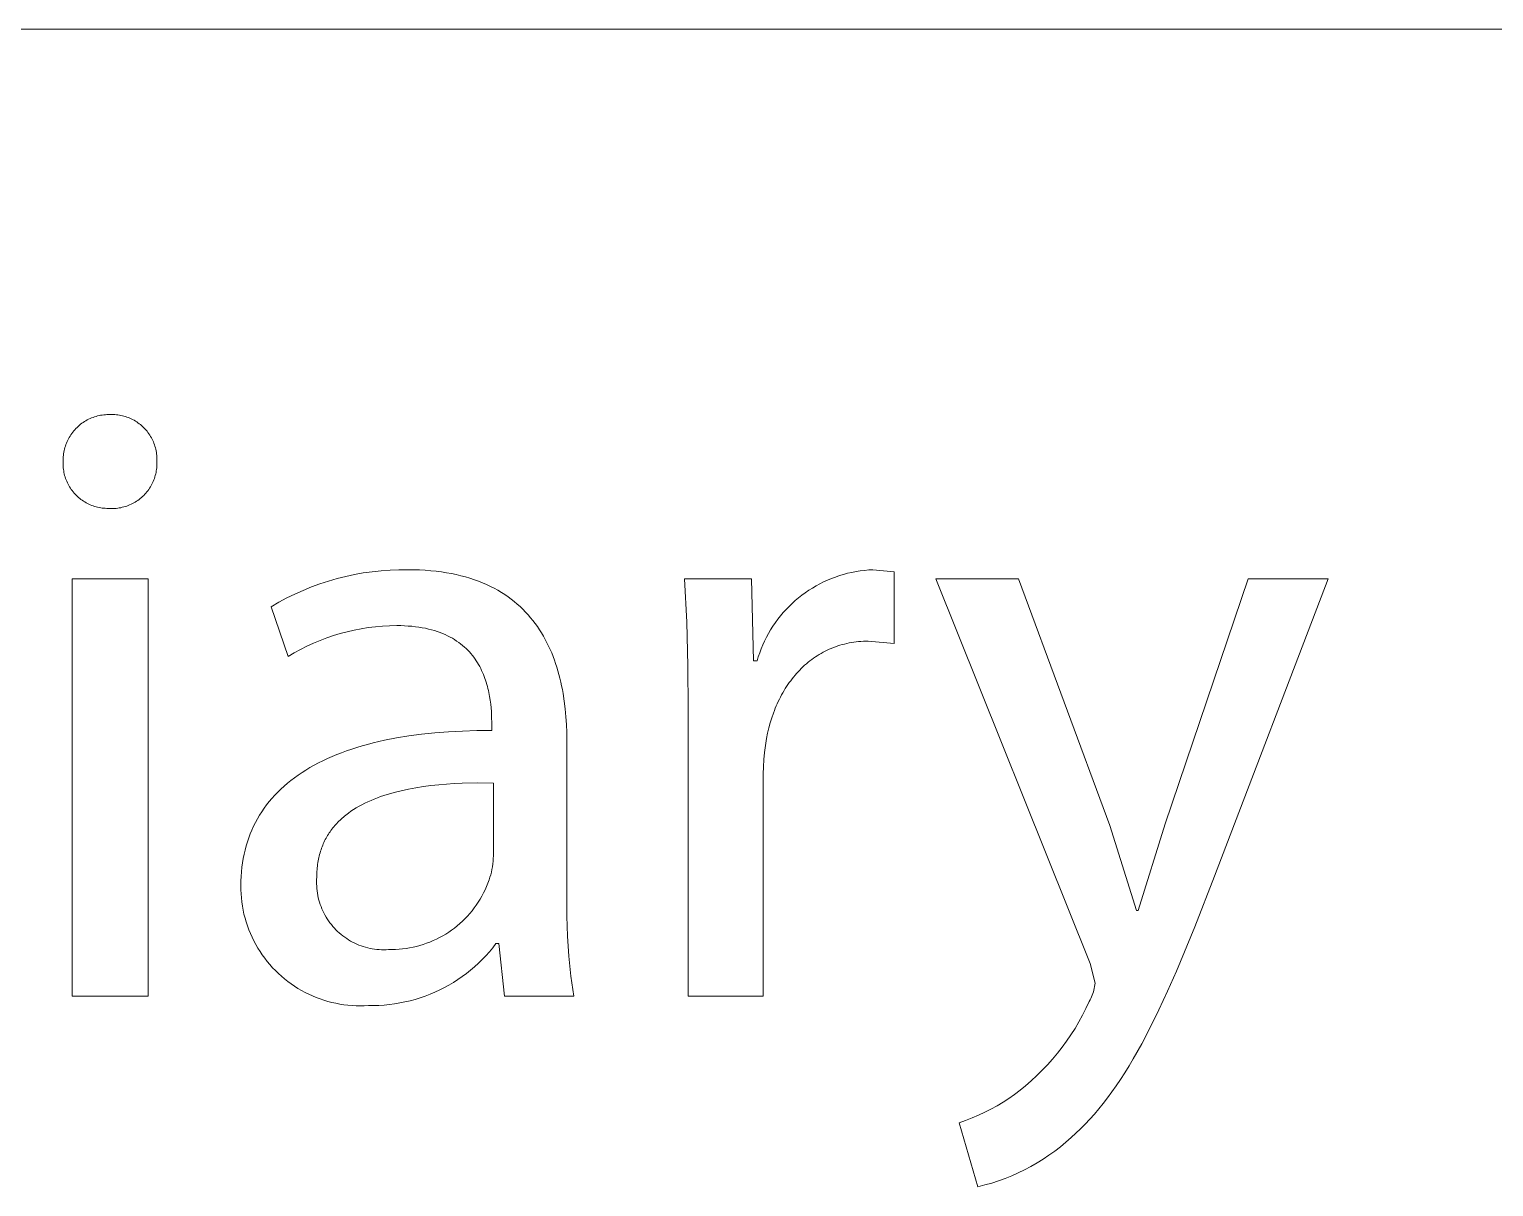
# Model space of a CAD drawing. Header units: millimetres. Extents: x -1246 to 2331, y -493 to 2006.
# Drawn here: x 2113.1 to 2173.9, y -141.1 to -93 of the extents above; entities that cross this region are included whole.
import ezdxf

# ---------------------------------------------------------------- set-up
doc = ezdxf.new("R2010")
doc.units = ezdxf.units.MM
doc.header["$MEASUREMENT"] = 0
doc.layers.add('Domyślny', color=7, linetype='Continuous', true_color=0x000000)

msp = doc.modelspace()

# ---------------------------------------------------------------- linework, layer by layer
at = {"layer": 'Domyślny', "color": 18, "lineweight": 15, "true_color": 0x000000}
for p, q in [((2327.489, -92.974), (979.014, -92.974)), ((2114.988, -109.562), (2115.034, -109.516)), ((2115.034, -109.516), (2115.082, -109.471)), ((2115.082, -109.471), (2115.132, -109.427)), ((2115.132, -109.427), (2115.183, -109.386)), ((2115.183, -109.386), (2115.236, -109.346)), ((2115.236, -109.346), (2115.29, -109.308)), ((2115.29, -109.308), (2115.345, -109.272)), ((2115.345, -109.272), (2115.401, -109.239)), ((2115.401, -109.239), (2115.459, -109.207)), ((2115.459, -109.207), (2115.517, -109.177)), ((2115.517, -109.177), (2115.577, -109.149)), ((2115.577, -109.149), (2115.637, -109.123)), ((2115.637, -109.123), (2115.699, -109.099)), ((2115.699, -109.099), (2115.761, -109.077)), ((2115.761, -109.077), (2115.824, -109.058)), ((2115.824, -109.058), (2115.888, -109.041)), ((2115.888, -109.041), (2115.952, -109.026)), ((2115.952, -109.026), (2116.016, -109.013)), ((2116.016, -109.013), (2116.081, -109.002)), ((2116.081, -109.002), (2116.147, -108.994)), ((2116.147, -108.994), (2116.212, -108.988)), ((2116.212, -108.988), (2116.278, -108.985)), ((2116.278, -108.985), (2116.344, -108.983)), ((2116.344, -108.983), (2116.41, -108.984)), ((2116.41, -108.984), (2116.474, -108.982)), ((2116.474, -108.982), (2116.539, -108.983)), ((2116.539, -108.983), (2116.603, -108.985)), ((2116.603, -108.985), (2116.668, -108.99)), ((2116.668, -108.99), (2116.732, -108.997)), ((2116.732, -108.997), (2116.796, -109.007)), ((2116.796, -109.007), (2116.859, -109.018)), ((2116.859, -109.018), (2116.923, -109.032)), ((2116.923, -109.032), (2116.985, -109.048)), ((2116.985, -109.048), (2117.047, -109.066)), ((2117.047, -109.066), (2117.108, -109.087)), ((2117.108, -109.087), (2117.169, -109.109)), ((2117.169, -109.109), (2117.229, -109.134)), ((2117.229, -109.134), (2117.288, -109.16)), ((2117.288, -109.16), (2117.346, -109.189)), ((2117.346, -109.189), (2117.403, -109.219)), ((2117.403, -109.219), (2117.458, -109.252)), ((2117.458, -109.252), (2117.513, -109.286)), ((2117.513, -109.286), (2117.566, -109.323)), ((2117.566, -109.323), (2117.619, -109.361)), ((2117.619, -109.361), (2117.669, -109.401)), ((2117.669, -109.401), (2117.719, -109.442)), ((2117.719, -109.442), (2117.767, -109.486)), ((2117.767, -109.486), (2117.813, -109.531)), ((2114.595, -110.165), (2114.621, -110.105)), ((2114.621, -110.105), (2114.649, -110.045)), ((2114.649, -110.045), (2114.679, -109.987)), ((2114.679, -109.987), (2114.711, -109.929)), ((2114.711, -109.929), (2114.745, -109.873)), ((2114.745, -109.873), (2114.78, -109.817)), ((2114.78, -109.817), (2114.818, -109.764)), ((2114.818, -109.764), (2114.858, -109.711)), ((2114.858, -109.711), (2114.899, -109.66)), ((2114.899, -109.66), (2114.943, -109.61)), ((2114.943, -109.61), (2114.988, -109.562)), ((2117.813, -109.531), (2117.858, -109.577)), ((2117.858, -109.577), (2117.901, -109.626)), ((2117.901, -109.626), (2117.942, -109.675)), ((2117.942, -109.675), (2117.982, -109.726)), ((2117.982, -109.726), (2118.02, -109.779)), ((2118.02, -109.779), (2118.056, -109.832)), ((2118.056, -109.832), (2118.09, -109.887)), ((2118.09, -109.887), (2118.122, -109.943)), ((2118.122, -109.943), (2118.152, -110)), ((2118.152, -110), (2118.18, -110.058)), ((2118.18, -110.058), (2118.207, -110.117)), ((2118.207, -110.117), (2118.231, -110.177)), ((2114.46, -110.74), (2114.466, -110.675)), ((2114.466, -110.675), (2114.474, -110.609)), ((2114.474, -110.609), (2114.485, -110.544)), ((2114.485, -110.544), (2114.498, -110.48)), ((2114.498, -110.48), (2114.513, -110.416)), ((2114.513, -110.416), (2114.53, -110.352)), ((2114.53, -110.352), (2114.549, -110.289)), ((2114.549, -110.289), (2114.571, -110.227)), ((2114.571, -110.227), (2114.595, -110.165)), ((2118.231, -110.177), (2118.253, -110.238)), ((2118.253, -110.238), (2118.273, -110.299)), ((2118.273, -110.299), (2118.291, -110.362)), ((2118.291, -110.362), (2118.306, -110.424)), ((2118.306, -110.424), (2118.32, -110.487)), ((2118.32, -110.487), (2118.331, -110.551)), ((2118.331, -110.551), (2118.34, -110.615)), ((2118.34, -110.615), (2118.347, -110.679)), ((2118.347, -110.679), (2118.351, -110.744)), ((2114.454, -111.002), (2114.456, -110.938)), ((2114.455, -111.066), (2114.454, -111.002)), ((2114.455, -110.872), (2114.457, -110.806)), ((2114.456, -110.938), (2114.455, -110.872)), ((2114.458, -111.131), (2114.455, -111.066)), ((2114.457, -110.806), (2114.46, -110.74)), ((2114.463, -111.195), (2114.458, -111.131)), ((2114.47, -111.259), (2114.463, -111.195)), ((2114.48, -111.322), (2114.47, -111.259)), ((2114.491, -111.386), (2114.48, -111.322)), ((2118.329, -111.324), (2118.317, -111.387)), ((2118.338, -111.26), (2118.329, -111.324)), ((2118.345, -111.195), (2118.338, -111.26)), ((2118.35, -111.131), (2118.345, -111.195)), ((2118.353, -111.067), (2118.35, -111.131)), ((2118.351, -110.744), (2118.353, -110.808)), ((2118.353, -110.873), (2118.351, -110.938)), ((2118.351, -110.938), (2118.353, -111.002)), ((2118.353, -110.808), (2118.353, -110.873)), ((2118.353, -111.002), (2118.353, -111.067)), ((2114.505, -111.449), (2114.491, -111.386)), ((2114.521, -111.511), (2114.505, -111.449)), ((2114.539, -111.573), (2114.521, -111.511)), ((2114.56, -111.634), (2114.539, -111.573)), ((2114.582, -111.694), (2114.56, -111.634)), ((2114.607, -111.754), (2114.582, -111.694)), ((2114.633, -111.812), (2114.607, -111.754)), ((2114.662, -111.87), (2114.633, -111.812)), ((2114.692, -111.927), (2114.662, -111.87)), ((2114.724, -111.982), (2114.692, -111.927)), ((2118.117, -111.93), (2118.084, -111.986)), ((2118.147, -111.873), (2118.117, -111.93)), ((2118.176, -111.815), (2118.147, -111.873)), ((2118.202, -111.756), (2118.176, -111.815)), ((2118.227, -111.696), (2118.202, -111.756)), ((2118.249, -111.636), (2118.227, -111.696)), ((2118.269, -111.575), (2118.249, -111.636)), ((2118.287, -111.513), (2118.269, -111.575)), ((2118.303, -111.45), (2118.287, -111.513)), ((2118.317, -111.387), (2118.303, -111.45)), ((2114.759, -112.037), (2114.724, -111.982)), ((2114.795, -112.09), (2114.759, -112.037)), ((2114.833, -112.142), (2114.795, -112.09)), ((2114.873, -112.193), (2114.833, -112.142)), ((2114.914, -112.242), (2114.873, -112.193)), ((2114.957, -112.29), (2114.914, -112.242)), ((2115.002, -112.336), (2114.957, -112.29)), ((2115.049, -112.38), (2115.002, -112.336)), ((2115.097, -112.423), (2115.049, -112.38)), ((2115.146, -112.465), (2115.097, -112.423)), ((2115.197, -112.504), (2115.146, -112.465)), ((2115.249, -112.542), (2115.197, -112.504)), ((2115.302, -112.578), (2115.249, -112.542)), ((2117.559, -112.548), (2117.506, -112.584)), ((2117.612, -112.51), (2117.559, -112.548)), ((2117.662, -112.47), (2117.612, -112.51)), ((2117.712, -112.429), (2117.662, -112.47)), ((2117.76, -112.385), (2117.712, -112.429)), ((2117.806, -112.341), (2117.76, -112.385)), ((2117.851, -112.294), (2117.806, -112.341)), ((2117.894, -112.246), (2117.851, -112.294)), ((2117.936, -112.197), (2117.894, -112.246)), ((2117.976, -112.146), (2117.936, -112.197)), ((2118.014, -112.094), (2117.976, -112.146)), ((2118.05, -112.04), (2118.014, -112.094)), ((2118.084, -111.986), (2118.05, -112.04)), ((2115.357, -112.612), (2115.302, -112.578)), ((2115.412, -112.645), (2115.357, -112.612)), ((2115.469, -112.675), (2115.412, -112.645)), ((2115.527, -112.703), (2115.469, -112.675)), ((2115.586, -112.73), (2115.527, -112.703)), ((2115.645, -112.754), (2115.586, -112.73)), ((2115.706, -112.776), (2115.645, -112.754)), ((2115.767, -112.796), (2115.706, -112.776)), ((2115.829, -112.814), (2115.767, -112.796)), ((2115.891, -112.83), (2115.829, -112.814)), ((2115.954, -112.844), (2115.891, -112.83)), ((2116.017, -112.855), (2115.954, -112.844)), ((2116.081, -112.864), (2116.017, -112.855)), ((2116.145, -112.871), (2116.081, -112.864)), ((2116.209, -112.876), (2116.145, -112.871)), ((2116.274, -112.879), (2116.209, -112.876)), ((2116.338, -112.879), (2116.274, -112.879)), ((2116.403, -112.883), (2116.338, -112.879)), ((2116.467, -112.885), (2116.403, -112.883)), ((2116.532, -112.885), (2116.467, -112.885)), ((2116.596, -112.882), (2116.532, -112.885)), ((2116.66, -112.878), (2116.596, -112.882)), ((2116.725, -112.87), (2116.66, -112.878)), ((2116.789, -112.861), (2116.725, -112.87)), ((2116.852, -112.85), (2116.789, -112.861)), ((2116.915, -112.836), (2116.852, -112.85)), ((2116.978, -112.82), (2116.915, -112.836)), ((2117.04, -112.802), (2116.978, -112.82)), ((2117.101, -112.782), (2117.04, -112.802)), ((2117.162, -112.76), (2117.101, -112.782)), ((2117.221, -112.736), (2117.162, -112.76)), ((2117.28, -112.709), (2117.221, -112.736)), ((2117.338, -112.681), (2117.28, -112.709)), ((2117.395, -112.65), (2117.338, -112.681)), ((2117.451, -112.618), (2117.395, -112.65)), ((2117.506, -112.584), (2117.451, -112.618)), ((2126.562, -115.629), (2126.929, -115.563)), ((2126.929, -115.563), (2127.298, -115.51)), ((2127.298, -115.51), (2127.668, -115.47)), ((2127.668, -115.47), (2128.04, -115.443)), ((2128.04, -115.443), (2128.412, -115.429)), ((2128.412, -115.429), (2128.785, -115.427)), ((2128.785, -115.427), (2129.031, -115.43)), ((2129.031, -115.43), (2129.27, -115.438)), ((2129.27, -115.438), (2129.504, -115.451)), ((2129.504, -115.451), (2129.733, -115.469)), ((2129.733, -115.469), (2129.955, -115.492)), ((2129.955, -115.492), (2130.173, -115.519)), ((2130.173, -115.519), (2130.384, -115.552)), ((2130.384, -115.552), (2130.591, -115.589)), ((2130.591, -115.589), (2130.791, -115.631)), ((2146.882, -115.623), (2147.053, -115.577)), ((2147.053, -115.577), (2147.226, -115.538)), ((2147.226, -115.538), (2147.4, -115.504)), ((2147.4, -115.504), (2147.574, -115.477)), ((2147.574, -115.477), (2147.75, -115.455)), ((2147.75, -115.455), (2147.926, -115.439)), ((2147.926, -115.439), (2148.103, -115.43)), ((2148.103, -115.43), (2148.984, -115.513)), ((2148.984, -115.513), (2148.984, -118.491)), ((2114.837, -115.81), (2117.994, -115.81)), ((2114.837, -133.142), (2114.837, -115.81)), ((2117.994, -115.81), (2117.994, -133.142)), ((2124.429, -116.286), (2124.775, -116.146)), ((2124.775, -116.146), (2125.124, -116.018)), ((2125.124, -116.018), (2125.479, -115.902)), ((2125.479, -115.902), (2125.837, -115.798)), ((2125.837, -115.798), (2126.198, -115.707)), ((2126.198, -115.707), (2126.562, -115.629)), ((2130.791, -115.631), (2130.987, -115.677)), ((2130.987, -115.677), (2131.177, -115.728)), ((2131.177, -115.728), (2131.362, -115.783)), ((2131.362, -115.783), (2131.543, -115.843)), ((2131.543, -115.843), (2131.717, -115.906)), ((2131.717, -115.906), (2131.887, -115.974)), ((2131.887, -115.974), (2132.053, -116.046)), ((2132.053, -116.046), (2132.213, -116.121)), ((2132.213, -116.121), (2132.368, -116.201)), ((2132.368, -116.201), (2132.519, -116.284)), ((2140.368, -117.612), (2140.277, -115.811)), ((2140.277, -115.811), (2143.052, -115.811)), ((2143.052, -115.811), (2143.147, -119.218)), ((2145.44, -116.282), (2145.589, -116.188)), ((2145.589, -116.188), (2145.742, -116.098)), ((2145.742, -116.098), (2145.897, -116.014)), ((2145.897, -116.014), (2146.055, -115.935)), ((2146.055, -115.935), (2146.216, -115.861)), ((2146.216, -115.861), (2146.38, -115.793)), ((2146.38, -115.793), (2146.545, -115.731)), ((2146.545, -115.731), (2146.713, -115.674)), ((2146.713, -115.674), (2146.882, -115.623)), ((2157.124, -131.784), (2150.715, -115.81)), ((2150.715, -115.81), (2154.146, -115.81)), ((2154.146, -115.81), (2157.946, -126.054)), ((2160.245, -125.983), (2163.688, -115.81)), ((2167.011, -115.81), (2162.294, -128.162)), ((2163.688, -115.81), (2167.011, -115.81)), ((2123.103, -116.964), (2123.426, -116.777)), ((2123.426, -116.777), (2123.754, -116.602)), ((2123.754, -116.602), (2124.089, -116.438)), ((2124.089, -116.438), (2124.429, -116.286)), ((2132.519, -116.284), (2132.665, -116.37)), ((2132.665, -116.37), (2132.806, -116.461)), ((2132.806, -116.461), (2132.943, -116.555)), ((2132.943, -116.555), (2133.075, -116.652)), ((2133.075, -116.652), (2133.203, -116.753)), ((2133.203, -116.753), (2133.326, -116.856)), ((2144.745, -116.829), (2144.876, -116.71)), ((2144.876, -116.71), (2145.012, -116.596)), ((2145.012, -116.596), (2145.151, -116.487)), ((2145.151, -116.487), (2145.293, -116.382)), ((2145.293, -116.382), (2145.44, -116.282)), ((2123.806, -119.037), (2123.103, -116.964)), ((2133.326, -116.856), (2133.445, -116.963)), ((2133.445, -116.963), (2133.56, -117.074)), ((2133.56, -117.074), (2133.671, -117.187)), ((2133.671, -117.187), (2133.777, -117.302)), ((2133.777, -117.302), (2133.88, -117.421)), ((2133.88, -117.421), (2133.978, -117.543)), ((2144.153, -117.485), (2144.262, -117.346)), ((2144.262, -117.346), (2144.376, -117.211)), ((2144.376, -117.211), (2144.495, -117.079)), ((2144.495, -117.079), (2144.618, -116.952)), ((2144.618, -116.952), (2144.745, -116.829)), ((2126.261, -118.002), (2125.973, -118.079)), ((2126.55, -117.936), (2126.261, -118.002)), ((2126.842, -117.879), (2126.55, -117.936)), ((2127.136, -117.833), (2126.842, -117.879)), ((2127.431, -117.797), (2127.136, -117.833)), ((2127.727, -117.771), (2127.431, -117.797)), ((2128.023, -117.755), (2127.727, -117.771)), ((2128.32, -117.75), (2128.023, -117.755)), ((2128.485, -117.752), (2128.32, -117.75)), ((2128.644, -117.757), (2128.485, -117.752)), ((2128.799, -117.767), (2128.644, -117.757)), ((2128.95, -117.779), (2128.799, -117.767)), ((2129.096, -117.795), (2128.95, -117.779)), ((2129.238, -117.815), (2129.096, -117.795)), ((2129.376, -117.838), (2129.238, -117.815)), ((2129.509, -117.863), (2129.376, -117.838)), ((2129.638, -117.892), (2129.509, -117.863)), ((2129.764, -117.924), (2129.638, -117.892)), ((2129.885, -117.959), (2129.764, -117.924)), ((2130.003, -117.997), (2129.885, -117.959)), ((2130.116, -118.037), (2130.003, -117.997)), ((2130.226, -118.081), (2130.116, -118.037)), ((2133.978, -117.543), (2134.073, -117.667)), ((2134.073, -117.667), (2134.163, -117.793)), ((2134.163, -117.793), (2134.25, -117.922)), ((2134.25, -117.922), (2134.333, -118.054)), ((2140.416, -119.415), (2140.368, -117.612)), ((2143.765, -118.077), (2143.854, -117.924)), ((2143.854, -117.924), (2143.949, -117.774)), ((2143.949, -117.774), (2144.049, -117.628)), ((2144.049, -117.628), (2144.153, -117.485)), ((2124.587, -118.607), (2124.321, -118.741)), ((2124.856, -118.482), (2124.587, -118.607)), ((2125.13, -118.367), (2124.856, -118.482)), ((2125.408, -118.261), (2125.13, -118.367)), ((2125.689, -118.165), (2125.408, -118.261)), ((2125.973, -118.079), (2125.689, -118.165)), ((2130.332, -118.126), (2130.226, -118.081)), ((2130.434, -118.174), (2130.332, -118.126)), ((2130.533, -118.225), (2130.434, -118.174)), ((2130.628, -118.278), (2130.533, -118.225)), ((2130.72, -118.333), (2130.628, -118.278)), ((2130.808, -118.39), (2130.72, -118.333)), ((2130.893, -118.45), (2130.808, -118.39)), ((2130.974, -118.511), (2130.893, -118.45)), ((2131.053, -118.574), (2130.974, -118.511)), ((2131.128, -118.64), (2131.053, -118.574)), ((2131.2, -118.706), (2131.128, -118.64)), ((2134.333, -118.054), (2134.412, -118.188)), ((2134.412, -118.188), (2134.488, -118.324)), ((2134.488, -118.324), (2134.56, -118.462)), ((2134.56, -118.462), (2134.629, -118.602)), ((2134.629, -118.602), (2134.694, -118.744)), ((2143.46, -118.715), (2143.528, -118.552)), ((2143.528, -118.552), (2143.602, -118.391)), ((2143.602, -118.391), (2143.681, -118.232)), ((2143.681, -118.232), (2143.765, -118.077)), ((2146.551, -118.626), (2146.462, -118.66)), ((2146.641, -118.595), (2146.551, -118.626)), ((2146.733, -118.566), (2146.641, -118.595)), ((2146.825, -118.539), (2146.733, -118.566)), ((2146.919, -118.515), (2146.825, -118.539)), ((2147.013, -118.493), (2146.919, -118.515)), ((2147.109, -118.472), (2147.013, -118.493)), ((2147.206, -118.455), (2147.109, -118.472)), ((2147.304, -118.439), (2147.206, -118.455)), ((2147.403, -118.426), (2147.304, -118.439)), ((2147.503, -118.415), (2147.403, -118.426)), ((2147.604, -118.407), (2147.503, -118.415)), ((2147.705, -118.401), (2147.604, -118.407)), ((2147.808, -118.397), (2147.705, -118.401)), ((2147.912, -118.396), (2147.808, -118.397)), ((2148.984, -118.491), (2147.912, -118.396)), ((2124.061, -118.884), (2123.806, -119.037)), ((2124.321, -118.741), (2124.061, -118.884)), ((2131.269, -118.775), (2131.2, -118.706)), ((2131.335, -118.845), (2131.269, -118.775)), ((2131.398, -118.916), (2131.335, -118.845)), ((2131.459, -118.989), (2131.398, -118.916)), ((2131.516, -119.063), (2131.459, -118.989)), ((2131.571, -119.139), (2131.516, -119.063)), ((2131.623, -119.215), (2131.571, -119.139)), ((2131.673, -119.293), (2131.623, -119.215)), ((2134.694, -118.744), (2134.756, -118.888)), ((2134.756, -118.888), (2134.814, -119.033)), ((2134.814, -119.033), (2134.869, -119.181)), ((2134.869, -119.181), (2134.921, -119.33)), ((2143.147, -119.218), (2143.29, -119.218)), ((2143.29, -119.218), (2143.341, -119.048)), ((2143.341, -119.048), (2143.398, -118.881)), ((2143.398, -118.881), (2143.46, -118.715)), ((2145.483, -119.217), (2145.41, -119.276)), ((2145.558, -119.16), (2145.483, -119.217)), ((2145.634, -119.105), (2145.558, -119.16)), ((2145.712, -119.052), (2145.634, -119.105)), ((2145.79, -119), (2145.712, -119.052)), ((2145.87, -118.95), (2145.79, -119)), ((2145.951, -118.903), (2145.87, -118.95)), ((2146.033, -118.857), (2145.951, -118.903)), ((2146.117, -118.814), (2146.033, -118.857)), ((2146.201, -118.772), (2146.117, -118.814)), ((2146.287, -118.732), (2146.201, -118.772)), ((2146.374, -118.695), (2146.287, -118.732)), ((2146.462, -118.66), (2146.374, -118.695)), ((2131.72, -119.371), (2131.673, -119.293)), ((2131.764, -119.451), (2131.72, -119.371)), ((2131.806, -119.531), (2131.764, -119.451)), ((2131.846, -119.612), (2131.806, -119.531)), ((2131.883, -119.693), (2131.846, -119.612)), ((2131.919, -119.775), (2131.883, -119.693)), ((2131.952, -119.858), (2131.919, -119.775)), ((2131.983, -119.941), (2131.952, -119.858)), ((2134.921, -119.33), (2134.97, -119.48)), ((2134.97, -119.48), (2135.016, -119.632)), ((2135.016, -119.632), (2135.059, -119.785)), ((2135.059, -119.785), (2135.099, -119.94)), ((2140.42, -121.219), (2140.416, -119.415)), ((2144.867, -119.812), (2144.805, -119.886)), ((2144.93, -119.739), (2144.867, -119.812)), ((2144.995, -119.668), (2144.93, -119.739)), ((2145.061, -119.598), (2144.995, -119.668)), ((2145.128, -119.53), (2145.061, -119.598)), ((2145.196, -119.464), (2145.128, -119.53)), ((2145.266, -119.4), (2145.196, -119.464)), ((2145.337, -119.337), (2145.266, -119.4)), ((2145.41, -119.276), (2145.337, -119.337)), ((2132.012, -120.024), (2131.983, -119.941)), ((2132.039, -120.107), (2132.012, -120.024)), ((2132.064, -120.191), (2132.039, -120.107)), ((2132.087, -120.274), (2132.064, -120.191)), ((2132.109, -120.358), (2132.087, -120.274)), ((2132.128, -120.441), (2132.109, -120.358)), ((2132.146, -120.524), (2132.128, -120.441)), ((2135.099, -119.94), (2135.136, -120.096)), ((2135.136, -120.096), (2135.17, -120.253)), ((2135.17, -120.253), (2135.201, -120.41)), ((2135.201, -120.41), (2135.23, -120.569)), ((2144.411, -120.452), (2144.36, -120.539)), ((2144.463, -120.367), (2144.411, -120.452)), ((2144.517, -120.283), (2144.463, -120.367)), ((2144.572, -120.201), (2144.517, -120.283)), ((2144.628, -120.12), (2144.572, -120.201)), ((2144.686, -120.04), (2144.628, -120.12)), ((2144.745, -119.963), (2144.686, -120.04)), ((2144.805, -119.886), (2144.745, -119.963)), ((2132.178, -120.689), (2132.146, -120.524)), ((2132.204, -120.852), (2132.178, -120.689)), ((2132.224, -121.013), (2132.204, -120.852)), ((2132.24, -121.17), (2132.224, -121.013)), ((2135.23, -120.569), (2135.279, -120.889)), ((2135.279, -120.889), (2135.318, -121.212)), ((2144.129, -120.994), (2144.087, -121.089)), ((2144.172, -120.9), (2144.129, -120.994)), ((2144.217, -120.808), (2144.172, -120.9)), ((2144.263, -120.717), (2144.217, -120.808)), ((2144.311, -120.627), (2144.263, -120.717)), ((2144.36, -120.539), (2144.311, -120.627)), ((2132.251, -121.323), (2132.24, -121.17)), ((2132.258, -121.472), (2132.251, -121.323)), ((2132.262, -121.615), (2132.258, -121.472)), ((2132.263, -121.753), (2132.262, -121.615)), ((2135.318, -121.212), (2135.348, -121.536)), ((2135.348, -121.536), (2135.368, -121.862)), ((2140.42, -133.143), (2140.42, -121.219)), ((2143.9, -121.583), (2143.837, -121.789)), ((2143.97, -121.382), (2143.9, -121.583)), ((2144.008, -121.283), (2143.97, -121.382)), ((2144.047, -121.185), (2144.008, -121.283)), ((2144.087, -121.089), (2144.047, -121.185)), ((2128.82, -122.333), (2129.349, -122.262)), ((2129.349, -122.262), (2129.897, -122.205)), ((2129.897, -122.205), (2130.462, -122.161)), ((2130.462, -122.161), (2131.045, -122.13)), ((2131.045, -122.13), (2131.646, -122.113)), ((2131.646, -122.113), (2132.263, -122.11)), ((2132.263, -122.11), (2132.263, -121.753)), ((2135.368, -121.862), (2135.38, -122.189)), ((2135.38, -122.189), (2135.384, -122.515)), ((2143.728, -122.215), (2143.684, -122.434)), ((2143.779, -122), (2143.728, -122.215)), ((2143.837, -121.789), (2143.779, -122)), ((2126.236, -122.955), (2126.447, -122.882)), ((2126.447, -122.882), (2126.664, -122.813)), ((2126.664, -122.813), (2126.885, -122.747)), ((2126.885, -122.747), (2127.11, -122.684)), ((2127.11, -122.684), (2127.341, -122.624)), ((2127.341, -122.624), (2127.816, -122.514)), ((2127.816, -122.514), (2128.309, -122.417)), ((2128.309, -122.417), (2128.82, -122.333)), ((2135.384, -122.515), (2135.384, -128.995)), ((2143.635, -122.727), (2143.597, -123.022)), ((2143.684, -122.434), (2143.635, -122.727)), ((2124.888, -123.552), (2125.066, -123.457)), ((2125.066, -123.457), (2125.249, -123.366)), ((2125.249, -123.366), (2125.437, -123.277)), ((2125.437, -123.277), (2125.629, -123.192)), ((2125.629, -123.192), (2125.827, -123.11)), ((2125.827, -123.11), (2126.029, -123.031)), ((2126.029, -123.031), (2126.236, -122.955)), ((2143.568, -123.317), (2143.55, -123.614)), ((2143.597, -123.022), (2143.568, -123.317)), ((2123.921, -124.185), (2124.07, -124.072)), ((2124.07, -124.072), (2124.224, -123.962)), ((2124.224, -123.962), (2124.382, -123.855)), ((2124.382, -123.855), (2124.546, -123.751)), ((2124.546, -123.751), (2124.714, -123.65)), ((2124.714, -123.65), (2124.888, -123.552)), ((2143.55, -123.614), (2143.541, -123.911)), ((2143.541, -123.911), (2143.541, -133.143)), ((2123.252, -124.797), (2123.376, -124.668)), ((2123.376, -124.668), (2123.505, -124.543)), ((2123.505, -124.543), (2123.639, -124.421)), ((2123.639, -124.421), (2123.777, -124.301)), ((2123.777, -124.301), (2123.921, -124.185)), ((2128.068, -124.722), (2127.926, -124.764)), ((2128.212, -124.682), (2128.068, -124.722)), ((2128.505, -124.609), (2128.212, -124.682)), ((2128.806, -124.544), (2128.505, -124.609)), ((2129.113, -124.488), (2128.806, -124.544)), ((2129.425, -124.439), (2129.113, -124.488)), ((2129.741, -124.398), (2129.425, -124.439)), ((2130.061, -124.364), (2129.741, -124.398)), ((2130.384, -124.336), (2130.061, -124.364)), ((2130.709, -124.315), (2130.384, -124.336)), ((2131.035, -124.299), (2130.709, -124.315)), ((2131.687, -124.285), (2131.035, -124.299)), ((2132.335, -124.29), (2131.687, -124.285)), ((2132.335, -127.315), (2132.335, -124.29)), ((2122.808, -125.34), (2122.912, -125.2)), ((2122.912, -125.2), (2123.02, -125.062)), ((2123.02, -125.062), (2123.134, -124.928)), ((2123.134, -124.928), (2123.252, -124.797)), ((2126.638, -125.322), (2126.524, -125.392)), ((2126.754, -125.255), (2126.638, -125.322)), ((2126.873, -125.19), (2126.754, -125.255)), ((2126.996, -125.128), (2126.873, -125.19)), ((2127.121, -125.068), (2126.996, -125.128)), ((2127.249, -125.011), (2127.121, -125.068)), ((2127.379, -124.957), (2127.249, -125.011)), ((2127.512, -124.905), (2127.379, -124.957)), ((2127.648, -124.856), (2127.512, -124.905)), ((2127.786, -124.809), (2127.648, -124.856)), ((2127.926, -124.764), (2127.786, -124.809)), ((2122.369, -126.085), (2122.446, -125.93)), ((2122.446, -125.93), (2122.529, -125.778)), ((2122.529, -125.778), (2122.617, -125.629)), ((2122.617, -125.629), (2122.71, -125.483)), ((2122.71, -125.483), (2122.808, -125.34)), ((2125.871, -125.921), (2125.827, -125.967)), ((2125.915, -125.876), (2125.871, -125.921)), ((2125.961, -125.832), (2125.915, -125.876)), ((2126.008, -125.788), (2125.961, -125.832)), ((2126.056, -125.745), (2126.008, -125.788)), ((2126.104, -125.703), (2126.056, -125.745)), ((2126.154, -125.661), (2126.104, -125.703)), ((2126.204, -125.621), (2126.154, -125.661)), ((2126.307, -125.542), (2126.204, -125.621)), ((2126.414, -125.466), (2126.307, -125.542)), ((2126.524, -125.392), (2126.414, -125.466)), ((2122.168, -126.568), (2122.23, -126.404)), ((2122.23, -126.404), (2122.297, -126.243)), ((2122.297, -126.243), (2122.369, -126.085)), ((2125.411, -126.527), (2125.38, -126.583)), ((2125.444, -126.472), (2125.411, -126.527)), ((2125.477, -126.418), (2125.444, -126.472)), ((2125.512, -126.364), (2125.477, -126.418)), ((2125.548, -126.312), (2125.512, -126.364)), ((2125.584, -126.26), (2125.548, -126.312)), ((2125.622, -126.209), (2125.584, -126.26)), ((2125.661, -126.159), (2125.622, -126.209)), ((2125.701, -126.11), (2125.661, -126.159)), ((2125.742, -126.062), (2125.701, -126.11)), ((2125.784, -126.014), (2125.742, -126.062)), ((2125.827, -125.967), (2125.784, -126.014)), ((2157.946, -126.054), (2159.054, -129.592)), ((2159.125, -129.592), (2160.245, -125.983)), ((2121.973, -127.251), (2122.014, -127.076)), ((2122.014, -127.076), (2122.06, -126.903)), ((2122.06, -126.903), (2122.111, -126.734)), ((2122.111, -126.734), (2122.168, -126.568)), ((2125.151, -127.126), (2125.131, -127.19)), ((2125.172, -127.062), (2125.151, -127.126)), ((2125.193, -126.999), (2125.172, -127.062)), ((2125.217, -126.937), (2125.193, -126.999)), ((2125.241, -126.875), (2125.217, -126.937)), ((2125.266, -126.815), (2125.241, -126.875)), ((2125.293, -126.756), (2125.266, -126.815)), ((2125.321, -126.697), (2125.293, -126.756)), ((2125.35, -126.64), (2125.321, -126.697)), ((2125.38, -126.583), (2125.35, -126.64)), ((2121.884, -127.793), (2121.908, -127.609)), ((2121.908, -127.609), (2121.938, -127.428)), ((2121.938, -127.428), (2121.973, -127.251)), ((2125.022, -127.742), (2125.015, -127.816)), ((2125.031, -127.67), (2125.022, -127.742)), ((2125.042, -127.599), (2125.031, -127.67)), ((2125.053, -127.528), (2125.042, -127.599)), ((2125.066, -127.459), (2125.053, -127.528)), ((2125.081, -127.39), (2125.066, -127.459)), ((2125.096, -127.323), (2125.081, -127.39)), ((2125.113, -127.256), (2125.096, -127.323)), ((2125.131, -127.19), (2125.113, -127.256)), ((2132.273, -127.878), (2132.293, -127.767)), ((2132.293, -127.767), (2132.309, -127.655)), ((2132.309, -127.655), (2132.322, -127.542)), ((2132.322, -127.542), (2132.33, -127.429)), ((2132.33, -127.429), (2132.335, -127.315)), ((2121.84, -128.554), (2121.843, -128.36)), ((2121.843, -128.36), (2121.851, -128.168)), ((2121.851, -128.168), (2121.865, -127.979)), ((2121.865, -127.979), (2121.884, -127.793)), ((2124.991, -128.293), (2124.988, -128.389)), ((2124.997, -128.197), (2124.991, -128.293)), ((2124.998, -128.119), (2124.997, -128.197)), ((2125, -128.042), (2124.998, -128.119)), ((2125.003, -127.965), (2125, -128.042)), ((2125.008, -127.89), (2125.003, -127.965)), ((2125.015, -127.816), (2125.008, -127.89)), ((2132.105, -128.454), (2132.156, -128.316)), ((2132.156, -128.316), (2132.191, -128.208)), ((2132.191, -128.208), (2132.222, -128.099)), ((2132.222, -128.099), (2132.25, -127.989)), ((2132.25, -127.989), (2132.273, -127.878)), ((2162.294, -128.162), (2161.476, -130.259)), ((2121.842, -128.725), (2121.84, -128.554)), ((2121.849, -128.895), (2121.842, -128.725)), ((2121.862, -129.064), (2121.849, -128.895)), ((2124.988, -128.389), (2124.988, -128.485)), ((2124.988, -128.485), (2124.992, -128.582)), ((2124.992, -128.582), (2124.999, -128.678)), ((2124.999, -128.678), (2125.009, -128.773)), ((2125.009, -128.773), (2125.022, -128.869)), ((2125.022, -128.869), (2125.039, -128.963)), ((2125.039, -128.963), (2125.059, -129.057)), ((2131.783, -129.114), (2131.857, -128.986)), ((2131.857, -128.986), (2131.926, -128.856)), ((2131.926, -128.856), (2131.99, -128.724)), ((2131.99, -128.724), (2132.05, -128.59)), ((2132.05, -128.59), (2132.105, -128.454)), ((2121.881, -129.233), (2121.862, -129.064)), ((2121.906, -129.402), (2121.881, -129.233)), ((2121.936, -129.569), (2121.906, -129.402)), ((2121.972, -129.736), (2121.936, -129.569)), ((2125.059, -129.057), (2125.083, -129.151)), ((2125.083, -129.151), (2125.109, -129.243)), ((2125.109, -129.243), (2125.139, -129.335)), ((2125.139, -129.335), (2125.172, -129.425)), ((2125.172, -129.425), (2125.208, -129.514)), ((2125.208, -129.514), (2125.247, -129.602)), ((2131.354, -129.709), (2131.448, -129.596)), ((2131.448, -129.596), (2131.538, -129.48)), ((2131.538, -129.48), (2131.624, -129.36)), ((2131.624, -129.36), (2131.706, -129.238)), ((2131.706, -129.238), (2131.783, -129.114)), ((2135.384, -128.995), (2135.385, -129.827)), ((2159.054, -129.592), (2159.125, -129.592)), ((2122.014, -129.901), (2121.972, -129.736)), ((2122.062, -130.064), (2122.014, -129.901)), ((2122.115, -130.226), (2122.062, -130.064)), ((2125.247, -129.602), (2125.289, -129.689)), ((2125.289, -129.689), (2125.333, -129.774)), ((2125.333, -129.774), (2125.381, -129.858)), ((2125.381, -129.858), (2125.432, -129.939)), ((2125.432, -129.939), (2125.486, -130.019)), ((2125.486, -130.019), (2125.542, -130.097)), ((2125.542, -130.097), (2125.601, -130.174)), ((2125.601, -130.174), (2125.662, -130.248)), ((2130.83, -130.223), (2130.942, -130.128)), ((2130.942, -130.128), (2131.05, -130.028)), ((2131.05, -130.028), (2131.155, -129.925)), ((2131.155, -129.925), (2131.256, -129.819)), ((2131.256, -129.819), (2131.354, -129.709)), ((2135.385, -129.827), (2135.413, -130.659)), ((2122.174, -130.385), (2122.115, -130.226)), ((2122.238, -130.543), (2122.174, -130.385)), ((2122.308, -130.698), (2122.238, -130.543)), ((2122.382, -130.851), (2122.308, -130.698)), ((2125.662, -130.248), (2125.726, -130.319)), ((2125.726, -130.319), (2125.793, -130.389)), ((2125.793, -130.389), (2125.861, -130.456)), ((2125.861, -130.456), (2125.933, -130.521)), ((2125.933, -130.521), (2126.006, -130.583)), ((2126.006, -130.583), (2126.081, -130.643)), ((2126.081, -130.643), (2126.159, -130.7)), ((2126.159, -130.7), (2126.238, -130.755)), ((2126.238, -130.755), (2126.319, -130.807)), ((2126.319, -130.807), (2126.402, -130.855)), ((2129.834, -130.84), (2129.967, -130.778)), ((2129.967, -130.778), (2130.098, -130.712)), ((2130.098, -130.712), (2130.227, -130.641)), ((2130.227, -130.641), (2130.353, -130.566)), ((2130.353, -130.566), (2130.477, -130.486)), ((2130.477, -130.486), (2130.597, -130.402)), ((2130.597, -130.402), (2130.715, -130.315)), ((2130.715, -130.315), (2130.83, -130.223)), ((2135.413, -130.659), (2135.471, -131.489)), ((2161.476, -130.259), (2160.71, -132.104)), ((2122.462, -131.001), (2122.382, -130.851)), ((2122.548, -131.149), (2122.462, -131.001)), ((2122.638, -131.293), (2122.548, -131.149)), ((2122.733, -131.434), (2122.638, -131.293)), ((2126.402, -130.855), (2126.487, -130.901)), ((2126.487, -130.901), (2126.573, -130.944)), ((2126.573, -130.944), (2126.66, -130.985)), ((2126.66, -130.985), (2126.749, -131.022)), ((2126.749, -131.022), (2126.839, -131.055)), ((2126.839, -131.055), (2126.93, -131.086)), ((2126.93, -131.086), (2127.022, -131.114)), ((2127.022, -131.114), (2127.115, -131.138)), ((2127.115, -131.138), (2127.209, -131.159)), ((2127.209, -131.159), (2127.304, -131.177)), ((2127.304, -131.177), (2127.399, -131.192)), ((2127.399, -131.192), (2127.495, -131.203)), ((2127.495, -131.203), (2127.59, -131.212)), ((2127.59, -131.212), (2127.687, -131.216)), ((2127.687, -131.216), (2127.783, -131.218)), ((2127.783, -131.218), (2127.879, -131.216)), ((2127.879, -131.216), (2127.975, -131.211)), ((2127.975, -131.211), (2128.122, -131.212)), ((2128.122, -131.212), (2128.269, -131.208)), ((2128.269, -131.208), (2128.416, -131.199)), ((2128.416, -131.199), (2128.562, -131.185)), ((2128.562, -131.185), (2128.708, -131.166)), ((2128.708, -131.166), (2128.853, -131.143)), ((2128.853, -131.143), (2128.997, -131.114)), ((2128.997, -131.114), (2129.14, -131.08)), ((2129.14, -131.08), (2129.282, -131.042)), ((2129.282, -131.042), (2129.422, -130.998)), ((2129.422, -130.998), (2129.561, -130.95)), ((2129.561, -130.95), (2129.698, -130.898)), ((2129.698, -130.898), (2129.834, -130.84)), ((2132.168, -131.301), (2132.022, -131.464)), ((2132.308, -131.133), (2132.168, -131.301)), ((2132.442, -130.961), (2132.308, -131.133)), ((2132.561, -130.961), (2132.442, -130.961)), ((2132.799, -133.141), (2132.561, -130.961)), ((2122.833, -131.572), (2122.733, -131.434)), ((2122.937, -131.706), (2122.833, -131.572)), ((2123.047, -131.837), (2122.937, -131.706)), ((2123.16, -131.964), (2123.047, -131.837)), ((2123.278, -132.086), (2123.16, -131.964)), ((2131.553, -131.922), (2131.387, -132.064)), ((2131.715, -131.774), (2131.553, -131.922)), ((2131.871, -131.622), (2131.715, -131.774)), ((2132.022, -131.464), (2131.871, -131.622)), ((2135.471, -131.489), (2135.556, -132.316)), ((2157.338, -132.606), (2157.124, -131.784)), ((2123.4, -132.205), (2123.278, -132.086)), ((2123.526, -132.319), (2123.4, -132.205)), ((2123.656, -132.429), (2123.526, -132.319)), ((2123.79, -132.535), (2123.656, -132.429)), ((2123.927, -132.636), (2123.79, -132.535)), ((2124.067, -132.732), (2123.927, -132.636)), ((2130.677, -132.572), (2130.489, -132.684)), ((2130.861, -132.454), (2130.677, -132.572)), ((2131.041, -132.33), (2130.861, -132.454)), ((2131.216, -132.2), (2131.041, -132.33)), ((2131.387, -132.064), (2131.216, -132.2)), ((2135.556, -132.316), (2135.67, -133.141)), ((2157.328, -132.678), (2157.338, -132.606)), ((2160.71, -132.104), (2160.341, -132.939)), ((2117.994, -133.142), (2114.837, -133.142)), ((2124.211, -132.823), (2124.067, -132.732)), ((2124.358, -132.909), (2124.211, -132.823)), ((2124.508, -132.99), (2124.358, -132.909)), ((2124.66, -133.066), (2124.508, -132.99)), ((2124.815, -133.136), (2124.66, -133.066)), ((2124.972, -133.201), (2124.815, -133.136)), ((2125.132, -133.261), (2124.972, -133.201)), ((2129.293, -133.215), (2129.084, -133.28)), ((2129.499, -133.144), (2129.293, -133.215)), ((2129.703, -133.065), (2129.499, -133.144)), ((2129.904, -132.98), (2129.703, -133.065)), ((2130.103, -132.888), (2129.904, -132.98)), ((2130.298, -132.789), (2130.103, -132.888)), ((2130.489, -132.684), (2130.298, -132.789)), ((2135.67, -133.141), (2132.799, -133.141)), ((2143.541, -133.143), (2140.42, -133.143)), ((2157.123, -133.303), (2157.155, -133.237)), ((2157.155, -133.237), (2157.185, -133.17)), ((2157.185, -133.17), (2157.213, -133.102)), ((2157.213, -133.102), (2157.238, -133.034)), ((2157.238, -133.034), (2157.261, -132.964)), ((2157.261, -132.964), (2157.281, -132.893)), ((2157.281, -132.893), (2157.299, -132.822)), ((2157.299, -132.822), (2157.315, -132.75)), ((2157.315, -132.75), (2157.328, -132.678)), ((2160.341, -132.939), (2159.98, -133.718)), ((2125.293, -133.315), (2125.132, -133.261)), ((2125.456, -133.364), (2125.293, -133.315)), ((2125.621, -133.407), (2125.456, -133.364)), ((2125.787, -133.444), (2125.621, -133.407)), ((2125.954, -133.476), (2125.787, -133.444)), ((2126.122, -133.501), (2125.954, -133.476)), ((2126.291, -133.521), (2126.122, -133.501)), ((2126.461, -133.536), (2126.291, -133.521)), ((2126.631, -133.544), (2126.461, -133.536)), ((2126.801, -133.546), (2126.631, -133.544)), ((2126.971, -133.543), (2126.801, -133.546)), ((2127.141, -133.534), (2126.971, -133.543)), ((2127.36, -133.535), (2127.141, -133.534)), ((2127.578, -133.529), (2127.36, -133.535)), ((2127.796, -133.515), (2127.578, -133.529)), ((2128.014, -133.494), (2127.796, -133.515)), ((2128.231, -133.466), (2128.014, -133.494)), ((2128.446, -133.43), (2128.231, -133.466)), ((2128.66, -133.387), (2128.446, -133.43)), ((2128.873, -133.337), (2128.66, -133.387)), ((2129.084, -133.28), (2128.873, -133.337)), ((2156.812, -133.937), (2156.955, -133.655)), ((2156.955, -133.655), (2157.088, -133.368)), ((2157.088, -133.368), (2157.123, -133.303)), ((2159.98, -133.718), (2159.624, -134.445)), ((2156.5, -134.486), (2156.66, -134.214)), ((2156.66, -134.214), (2156.812, -133.937)), ((2159.624, -134.445), (2159.271, -135.121)), ((2155.966, -135.27), (2156.152, -135.015)), ((2156.152, -135.015), (2156.33, -134.753)), ((2156.33, -134.753), (2156.5, -134.486)), ((2155.569, -135.762), (2155.771, -135.519)), ((2155.771, -135.519), (2155.966, -135.27)), ((2159.271, -135.121), (2158.92, -135.749)), ((2154.915, -136.449), (2155.14, -136.227)), ((2155.14, -136.227), (2155.358, -135.998)), ((2155.358, -135.998), (2155.569, -135.762)), ((2158.744, -136.046), (2158.568, -136.331)), ((2158.92, -135.749), (2158.744, -136.046)), ((2154.219, -137.052), (2154.444, -136.87)), ((2154.444, -136.87), (2154.683, -136.663)), ((2154.683, -136.663), (2154.915, -136.449)), ((2158.213, -136.871), (2158.035, -137.126)), ((2158.391, -136.607), (2158.213, -136.871)), ((2158.568, -136.331), (2158.391, -136.607)), ((2153.509, -137.55), (2153.751, -137.392)), ((2153.751, -137.392), (2153.988, -137.226)), ((2153.988, -137.226), (2154.219, -137.052)), ((2157.855, -137.371), (2157.673, -137.606)), ((2158.035, -137.126), (2157.855, -137.371)), ((2152.223, -138.208), (2152.489, -138.094)), ((2152.489, -138.094), (2152.751, -137.971)), ((2152.751, -137.971), (2153.008, -137.84)), ((2153.008, -137.84), (2153.261, -137.699)), ((2153.261, -137.699), (2153.509, -137.55)), ((2157.304, -138.05), (2157.116, -138.258)), ((2157.49, -137.832), (2157.304, -138.05)), ((2157.673, -137.606), (2157.49, -137.832)), ((2151.68, -138.407), (2151.953, -138.312)), ((2152.466, -141.063), (2151.68, -138.407)), ((2151.953, -138.312), (2152.223, -138.208)), ((2156.733, -138.652), (2156.537, -138.837)), ((2156.926, -138.459), (2156.733, -138.652)), ((2157.116, -138.258), (2156.926, -138.459)), ((2156.117, -139.211), (2155.89, -139.4)), ((2156.338, -139.014), (2156.117, -139.211)), ((2156.537, -138.837), (2156.338, -139.014)), ((2155.172, -139.918), (2154.922, -140.074)), ((2155.418, -139.754), (2155.172, -139.918)), ((2155.657, -139.581), (2155.418, -139.754)), ((2155.89, -139.4), (2155.657, -139.581)), ((2154.139, -140.488), (2153.869, -140.608)), ((2154.404, -140.359), (2154.139, -140.488)), ((2154.665, -140.221), (2154.404, -140.359)), ((2154.922, -140.074), (2154.665, -140.221)), ((2152.753, -140.992), (2152.466, -141.063)), ((2153.037, -140.91), (2152.753, -140.992)), ((2153.318, -140.819), (2153.037, -140.91)), ((2153.595, -140.718), (2153.318, -140.819)), ((2153.869, -140.608), (2153.595, -140.718))]:
    msp.add_line(p, q, dxfattribs=at)

doc.saveas('drawing.dxf')
